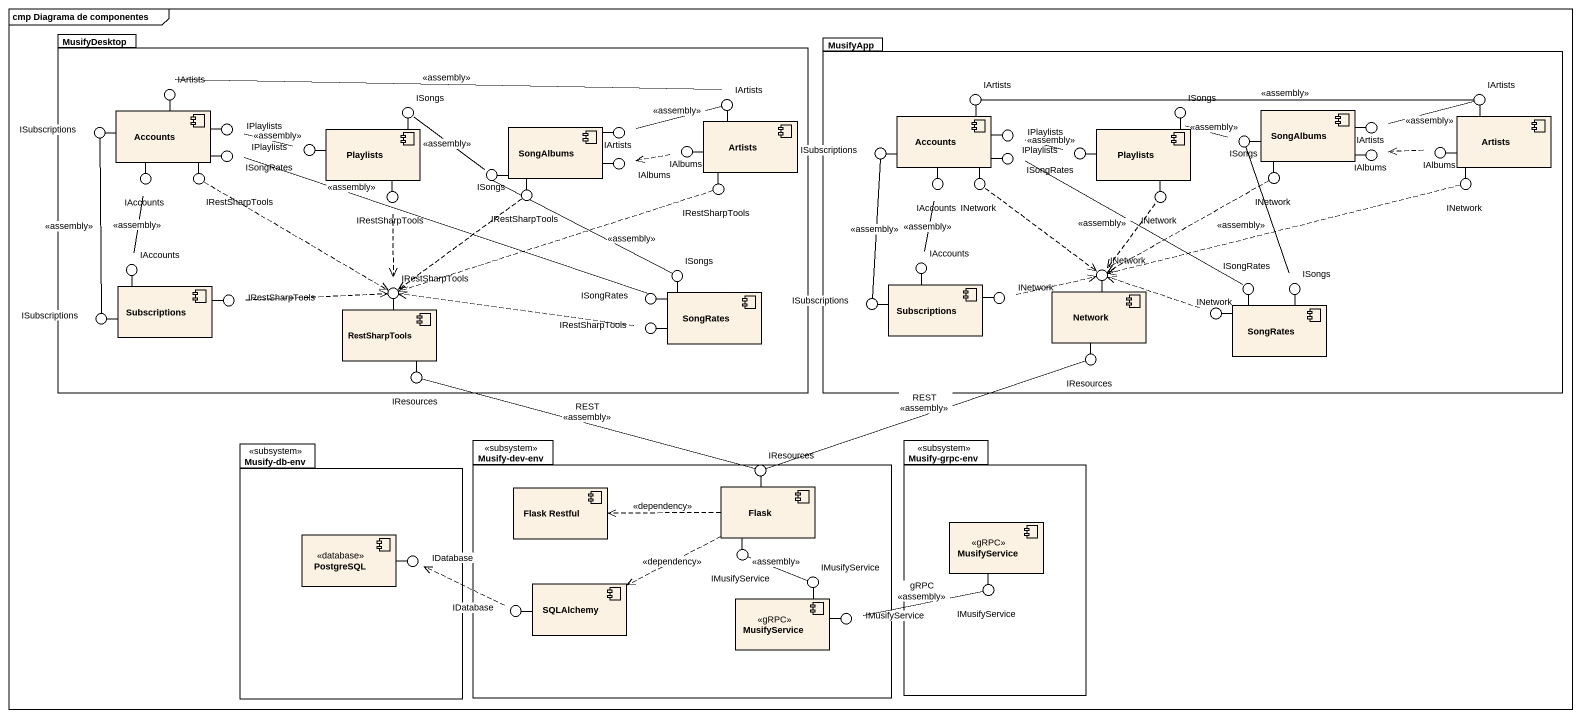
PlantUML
@startuml
mainframe cmp Diagrama de componentes
package MusifyDesktop {
  component Accounts
  component Playlists
  component SongAlbums
  component Artists
  component Subscriptions
  component SongRates
  component RestSharpTools
}
package MusifyApp {
  component "Accounts" as Accounts_2
  component "Playlists" as Playlists_2
  component "SongAlbums" as SongAlbums_2
  component "Artists" as Artists_2
  component "Subscriptions" as Subscriptions_2
  component "Network" as Network_
  component "SongRates" as SongRates_2
}
() IArtists
() ISongs
() "IArtists" as IArtists_2
() "IArtists" as IArtists_3
() "ISongs" as ISongs_2
() "IArtists" as IArtists_4
() ISubscriptions
() IPlaylists
() "IPlaylists" as IPlaylists_2
() "IArtists" as IArtists_5
() "IPlaylists" as IPlaylists_3
() "ISongs" as ISongs_3
() "IArtists" as IArtists_6
() IAccounts
() IRestSharpTools
() ISongRates
() "IRestSharpTools" as IRestSharpTools_2
() "ISongs" as ISongs_4
() "IRestSharpTools" as IRestSharpTools_3
() IAlbums
() "IAlbums" as IAlbums_2
() "IRestSharpTools" as IRestSharpTools_4
() "ISubscriptions" as ISubscriptions_2
() "IAccounts" as IAccounts_2
() INetwork
() "ISongRates" as ISongRates_2
() "IPlaylists" as IPlaylists_4
() "INetwork" as INetwork_2
() "INetwork" as INetwork_3
() "IAlbums" as IAlbums_3
() "IAlbums" as IAlbums_4
() "INetwork" as INetwork_4
() "IAccounts" as IAccounts_3
() "ISongs" as ISongs_5
() "IAccounts" as IAccounts_4
() "INetwork" as INetwork_5
() "IRestSharpTools" as IRestSharpTools_5
() "IRestSharpTools" as IRestSharpTools_6
() "ISongRates" as ISongRates_3
() "ISubscriptions" as ISubscriptions_3
() "INetwork" as INetwork_6
() "ISongRates" as ISongRates_4
() "ISongs" as ISongs_6
() "ISubscriptions" as ISubscriptions_4
() "IRestSharpTools" as IRestSharpTools_7
() "INetwork" as INetwork_7
() IResources
() "IResources" as IResources_2
package "Musify-db-env" as Musify_db_env <<subsystem>> {
  component PostgreSQL <<database>>
}
package "Musify-dev-env" as Musify_dev_env <<subsystem>> {
  component "Flask Restful" as Flask_Restful
  component Flask
  component SQLAlchemy
  component "MusifyService" as MusifyService_2 <<gRPC>>
}
() "IResources" as IResources_3
package "Musify-grpc-env" as Musify_grpc_env <<subsystem>> {
  component MusifyService <<gRPC>>
}
() IDatabase
() IMusifyService
() "IMusifyService" as IMusifyService_2
() "IDatabase" as IDatabase_2
() "IMusifyService" as IMusifyService_3
() "IMusifyService" as IMusifyService_4
Accounts -up- IArtists
Playlists -up- ISongs
Artists -up- IArtists_2
Accounts_2 -up- IArtists_3
Playlists_2 -up- ISongs_2
Artists_2 -up- IArtists_4
Accounts -left- ISubscriptions
Accounts -right- IPlaylists
Playlists -left- IPlaylists_2
SongAlbums -right- IArtists_5
Accounts_2 -right- IPlaylists_3
SongAlbums_2 -left- ISongs_3
SongAlbums_2 -right- IArtists_6
Accounts -- IAccounts
Accounts -- IRestSharpTools
Accounts -right- ISongRates
Playlists -- IRestSharpTools_2
SongAlbums -left- ISongs_4
SongAlbums -- IRestSharpTools_3
SongAlbums -right- IAlbums
Artists -left- IAlbums_2
Artists -- IRestSharpTools_4
Accounts_2 -left- ISubscriptions_2
Accounts_2 -- IAccounts_2
Accounts_2 -- INetwork
Accounts_2 -right- ISongRates_2
Playlists_2 -left- IPlaylists_4
Playlists_2 -- INetwork_2
SongAlbums_2 -- INetwork_3
SongAlbums_2 -right- IAlbums_3
Artists_2 -left- IAlbums_4
Artists_2 -- INetwork_4
Subscriptions -up- IAccounts_3
SongRates -up- ISongs_5
Subscriptions_2 -up- IAccounts_4
Network_ -up- INetwork_5
Subscriptions -right- IRestSharpTools_5
RestSharpTools -up- IRestSharpTools_6
SongRates -left- ISongRates_3
Subscriptions_2 -left- ISubscriptions_3
Subscriptions_2 -right- INetwork_6
SongRates_2 -up- ISongRates_4
SongRates_2 -up- ISongs_6
Subscriptions -left- ISubscriptions_4
SongRates -left- IRestSharpTools_7
SongRates_2 -left- INetwork_7
RestSharpTools -- IResources
Network_ -- IResources_2
Flask -up- IResources_3
PostgreSQL -right- IDatabase
Flask -- IMusifyService
MusifyService_2 -up- IMusifyService_2
SQLAlchemy -left- IDatabase_2
MusifyService -- IMusifyService_3
MusifyService_2 -right- IMusifyService_4
IArtists -right- IArtists_2 : <<assembly>>
ISongs -- ISongs_4 : <<assembly>>
IArtists_3 -right- IArtists_4 : <<assembly>>
ISongs_2 -right- ISongs_3 : <<assembly>>
ISubscriptions -- ISubscriptions_4 : <<assembly>>
IPlaylists -right- IPlaylists_2 : <<assembly>>
IArtists_5 -right- IArtists_2 : <<assembly>>
IPlaylists_3 -right- IPlaylists_4 : <<assembly>>
IArtists_6 -right- IArtists_4 : <<assembly>>
IRestSharpTools .right.> IRestSharpTools_6
ISongRates -right- ISongRates_3 : <<assembly>>
IRestSharpTools_2 ..> IRestSharpTools_6
IRestSharpTools_3 ..> IRestSharpTools_6
IAlbums_2 .left.> IAlbums
IRestSharpTools_4 .left.> IRestSharpTools_6
ISubscriptions_2 -- ISubscriptions_3 : <<assembly>>
INetwork ..> INetwork_5
ISongRates_2 -right- ISongRates_4 : <<assembly>>
INetwork_2 ..> INetwork_5
INetwork_3 .left.> INetwork_5
IAlbums_4 .left.> IAlbums_3
INetwork_4 .left.> INetwork_5
IAccounts_3 -up- IAccounts : <<assembly>>
ISongs_5 -left- ISongs_4 : <<assembly>>
IAccounts_4 -up- IAccounts_2 : <<assembly>>
IRestSharpTools_5 .right.> IRestSharpTools_6
INetwork_6 .right.> INetwork_5
ISongs_6 -up- ISongs_3 : <<assembly>>
IRestSharpTools_7 .left.> IRestSharpTools_6
INetwork_7 .left.> INetwork_5
IResources_2 -left- IResources_3 : REST\n<<assembly>>
IResources_3 -left- IResources : REST\n<<assembly>>
Flask .left.> Flask_Restful : <<dependency>>
Flask .left.> SQLAlchemy : <<dependency>>
IMusifyService -right- IMusifyService_2 : <<assembly>>
IDatabase_2 .left.> IDatabase
IMusifyService_4 -right- IMusifyService_3 : gRPC\n<<assembly>>
@enduml
